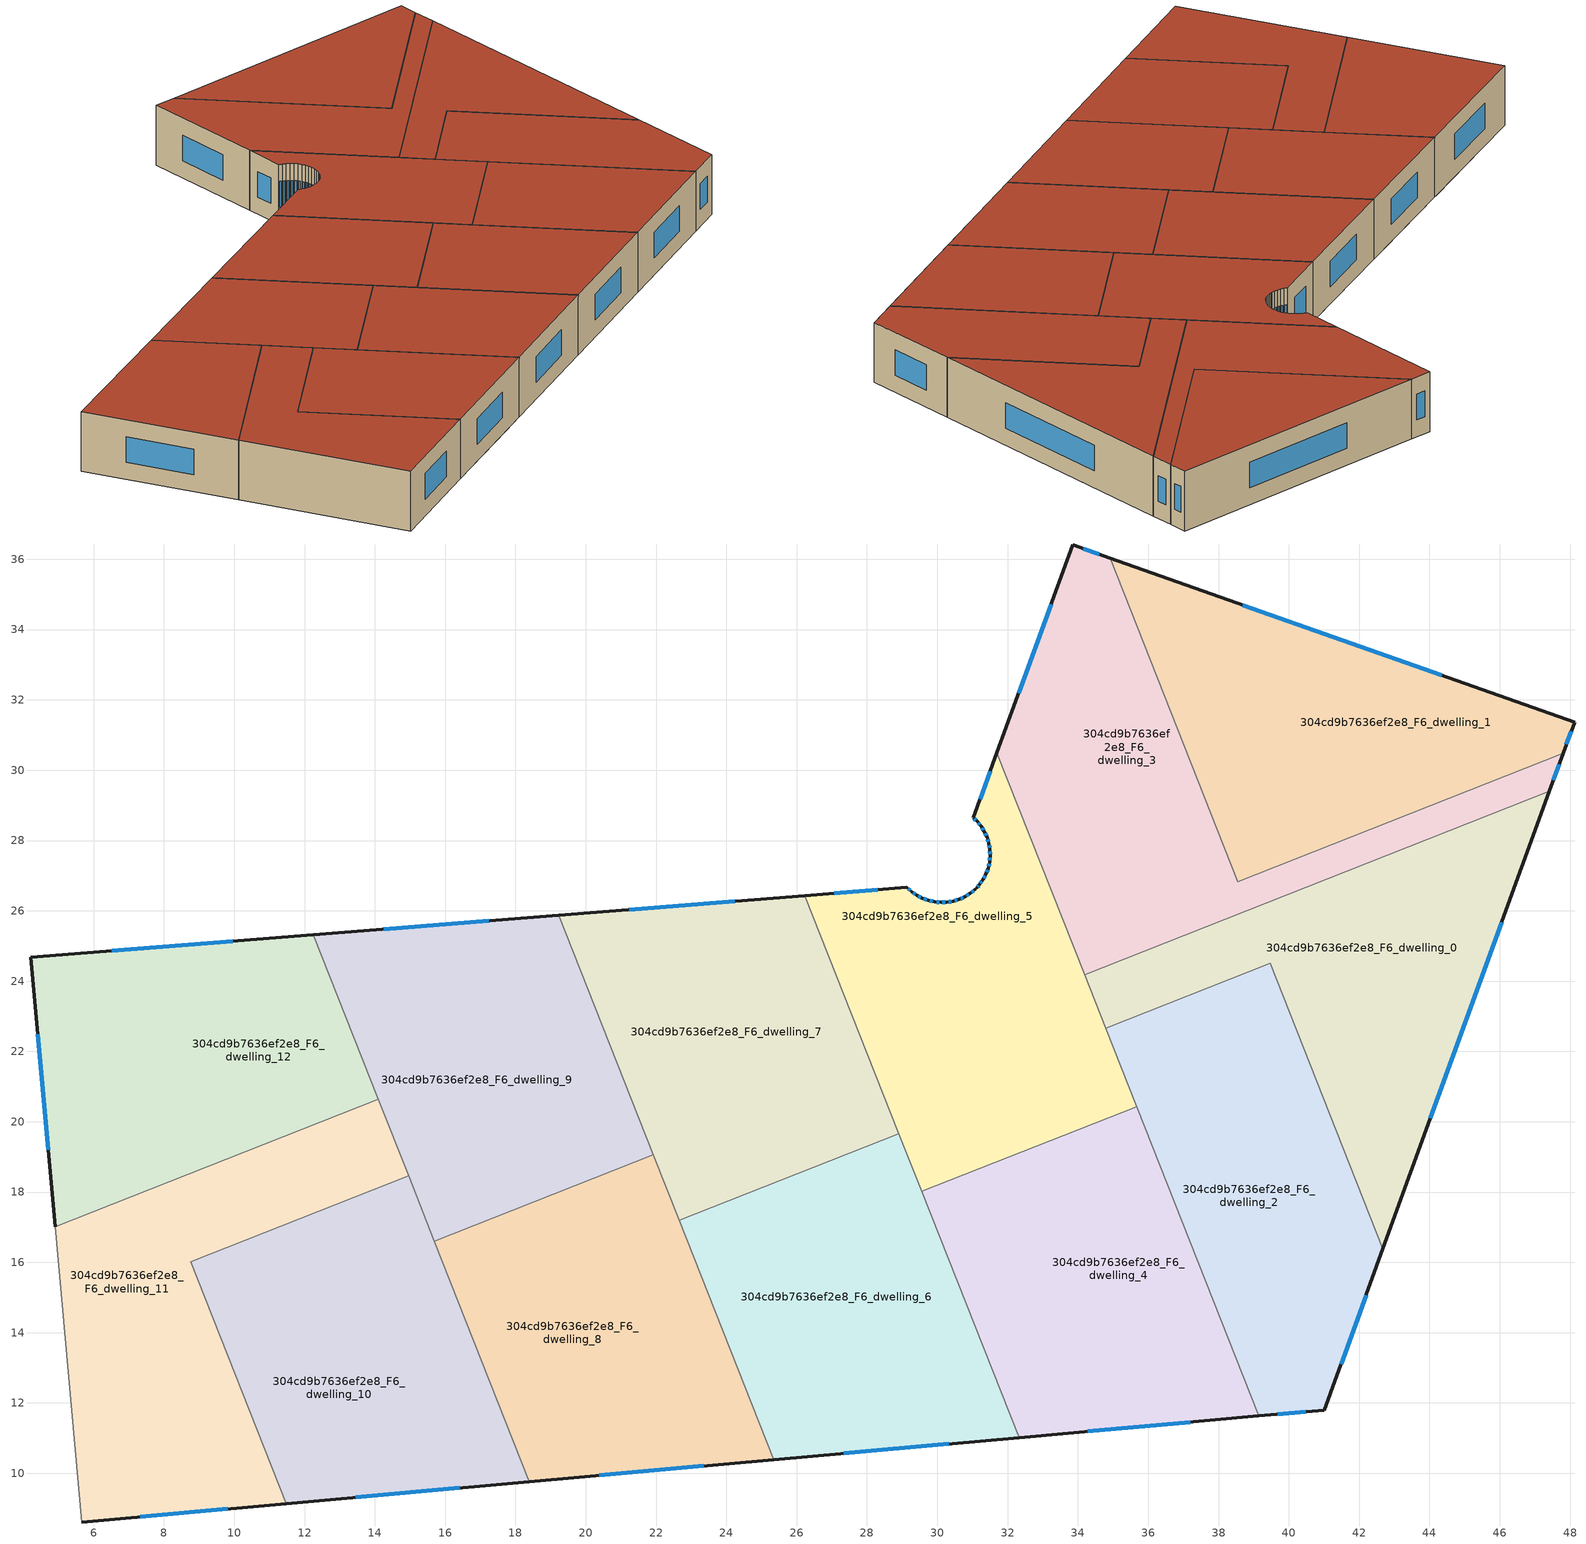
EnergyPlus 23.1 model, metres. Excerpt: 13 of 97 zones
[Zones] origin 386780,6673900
304cd9b7636ef2e8_F6_dwelling_0
 floor to 304cd9b7636ef2e8_F5_dwelling_7 (EU_floor_Construction): 47.12,28.61 42.68,16.38 39.47,24.5 38.58,24.15 38.21,25.09 z18
 floor to 304cd9b7636ef2e8_F5_dwelling_8 (EU_floor_Construction): 38.21,25.09 38.58,24.15 34.79,22.66 34.43,23.59 z18
 floor to 304cd9b7636ef2e8_F5_dwelling_1 (EU_floor_Construction): 40.42,26.64 40.65,26.05 36.25,24.32 36.02,24.9 z18
 floor to 304cd9b7636ef2e8_F5_dwelling_0 (EU_floor_Construction): 47.41,29.4 47.12,28.61 40.65,26.05 40.42,26.64 z18
 floor to 304cd9b7636ef2e8_F5_dwelling_2 (EU_floor_Construction): 36.02,24.9 36.25,24.32 34.43,23.59 34.19,24.18 z18
 wall outside (EU_wall_Construction): 42.68,16.38 47.41,29.4 z18:21
 wall to 304cd9b7636ef2e8_F6_dwelling_2 (EU_wall_Construction): 34.79,22.66 39.47,24.5 42.68,16.38 z18:21
 wall to 304cd9b7636ef2e8_F6_dwelling_3 (EU_wall_Construction): 47.41,29.4 34.19,24.18 z18:21
 wall to 304cd9b7636ef2e8_F6_dwelling_5 (EU_wall_Construction): 34.19,24.18 34.79,22.66 z18:21
 window (EU_Window_Construction): 44.03,20.1 46.06,25.68 z18.86:20.14
 roof outside (EU_roof_Construction): 42.68,16.38 47.41,29.4 34.19,24.18 34.79,22.66 39.47,24.5 z21
304cd9b7636ef2e8_F6_dwelling_1
 floor to 304cd9b7636ef2e8_F5_dwelling_0 (EU_floor_Construction): 48.13,31.37 47.8,30.48 40.11,27.44 37,35.29 z18
 floor to 304cd9b7636ef2e8_F5_dwelling_1 (EU_floor_Construction): 37,35.29 40.11,27.44 38.55,26.83 34.92,36.03 z18
 wall outside (EU_wall_Construction): 47.8,30.48 48.13,31.37 34.92,36.03 z18:21
 wall to 304cd9b7636ef2e8_F6_dwelling_3 (EU_wall_Construction): 34.92,36.03 38.55,26.83 47.8,30.48 z18:21
 window (EU_Window_Construction): 47.9,30.73 48.03,31.11 / 44.35,32.7 38.69,34.7 z18.86:20.14
 roof outside (EU_roof_Construction): 47.8,30.48 48.13,31.37 34.92,36.03 38.55,26.83 z21
304cd9b7636ef2e8_F6_dwelling_10
 floor to 304cd9b7636ef2e8_F5_dwelling_13 (EU_floor_Construction): 14.47,15.71 16.87,9.62 11.48,9.14 9.64,13.81 z18
 floor to 304cd9b7636ef2e8_F5_dwelling_5 (EU_floor_Construction): 14.76,18.39 15.64,16.18 11.07,14.37 10.2,16.59 z18
 floor to 304cd9b7636ef2e8_F5_dwelling_12 (EU_floor_Construction): 15.83,16.25 18.4,9.76 16.87,9.62 14.47,15.71 z18
 floor to 304cd9b7636ef2e8_F5_dwelling_6 (EU_floor_Construction): 10.2,16.59 11.07,14.37 9.64,13.81 8.76,16.02 z18
 floor to 304cd9b7636ef2e8_F5_dwelling_4 (EU_floor_Construction): 14.96,18.47 15.83,16.25 15.64,16.18 14.76,18.39 z18
 wall outside (EU_wall_Construction): 11.48,9.14 18.4,9.76 z18:21
 wall to 304cd9b7636ef2e8_F6_dwelling_11 (EU_wall_Construction): 14.96,18.47 8.76,16.02 11.48,9.14 z18:21
 wall to 304cd9b7636ef2e8_F6_dwelling_8 (EU_wall_Construction): 18.4,9.76 15.69,16.61 z18:21
 wall to 304cd9b7636ef2e8_F6_dwelling_9 (EU_wall_Construction): 15.69,16.61 14.96,18.47 z18:21
 window (EU_Window_Construction): 13.46,9.32 16.42,9.58 z18.86:20.14
 roof outside (EU_roof_Construction): 18.4,9.76 14.96,18.47 8.76,16.02 11.48,9.14 z21
304cd9b7636ef2e8_F6_dwelling_11
 floor to 304cd9b7636ef2e8_F5_dwelling_6 (EU_floor_Construction): 9.34,18.76 10.2,16.59 8.76,16.02 9.64,13.81 5.35,12.11 4.91,17.01 z18
 floor to 304cd9b7636ef2e8_F5_dwelling_13 (EU_floor_Construction): 9.64,13.81 11.48,9.14 5.67,8.61 5.35,12.11 z18
 floor to 304cd9b7636ef2e8_F5_dwelling_4 (EU_floor_Construction): 14.1,20.64 14.96,18.47 14.76,18.39 13.91,20.57 z18
 floor to 304cd9b7636ef2e8_F5_dwelling_5 (EU_floor_Construction): 13.91,20.57 14.76,18.39 10.2,16.59 9.34,18.76 z18
 wall outside (EU_wall_Construction): 5.67,8.61 11.48,9.14 z18:21
 wall adiabatic (EU_wall_Construction): 4.91,17.01 5.67,8.61 z18:21
 wall to 304cd9b7636ef2e8_F6_dwelling_12 (EU_wall_Construction): 14.1,20.64 4.91,17.01 z18:21
 wall to 304cd9b7636ef2e8_F6_dwelling_9 (EU_wall_Construction): 14.96,18.47 14.1,20.64 z18:21
 window (EU_Window_Construction): 7.33,8.76 9.82,8.99 z18.86:20.14
 roof outside (EU_roof_Construction): 11.48,9.14 8.76,16.02 14.96,18.47 14.1,20.64 4.91,17.01 5.67,8.61 z21
304cd9b7636ef2e8_F6_dwelling_12
 floor to 304cd9b7636ef2e8_F5_dwelling_5 (EU_floor_Construction): 12.04,25.3 13.91,20.57 9.34,18.76 6.92,24.89 z18
 floor to 304cd9b7636ef2e8_F5_dwelling_6 (EU_floor_Construction): 6.92,24.89 9.34,18.76 4.91,17.01 4.22,24.68 z18
 floor to 304cd9b7636ef2e8_F5_dwelling_4 (EU_floor_Construction): 12.25,25.32 14.1,20.64 13.91,20.57 12.04,25.3 z18
 wall outside (EU_wall_Construction): 12.25,25.32 4.22,24.68 4.91,17.01 z18:21
 wall to 304cd9b7636ef2e8_F6_dwelling_9 (EU_wall_Construction): 14.1,20.64 12.25,25.32 z18:21
 window (EU_Window_Construction): 4.42,22.49 4.71,19.2 / 9.96,25.13 6.51,24.86 z18.86:20.14
 roof outside (EU_roof_Construction): 14.1,20.64 12.25,25.32 4.22,24.68 4.91,17.01 z21
304cd9b7636ef2e8_F6_dwelling_2
 floor to 304cd9b7636ef2e8_F5_dwelling_8 (EU_floor_Construction): 38.58,24.15 42.18,15.02 41.01,11.8 39.15,11.63 34.79,22.66 z18
 floor to 304cd9b7636ef2e8_F5_dwelling_7 (EU_floor_Construction): 39.47,24.5 42.68,16.38 42.18,15.02 38.58,24.15 z18
 wall outside (EU_wall_Construction): 39.15,11.63 41.01,11.8 42.68,16.38 z18:21
 wall to 304cd9b7636ef2e8_F6_dwelling_4 (EU_wall_Construction): 35.67,20.43 39.15,11.63 z18:21
 wall to 304cd9b7636ef2e8_F6_dwelling_5 (EU_wall_Construction): 34.79,22.66 35.67,20.43 z18:21
 window (EU_Window_Construction): 39.68,11.68 40.48,11.75 / 41.49,13.11 42.2,15.07 z18.86:20.14
 roof outside (EU_roof_Construction): 41.01,11.8 42.68,16.38 39.47,24.5 34.79,22.66 39.15,11.63 z21
304cd9b7636ef2e8_F6_dwelling_3
 floor to 304cd9b7636ef2e8_F5_dwelling_1 (EU_floor_Construction): 34.92,36.03 38.55,26.83 40.11,27.44 40.42,26.64 36.02,24.9 32.71,33.28 33.85,36.41 z18
 floor to 304cd9b7636ef2e8_F5_dwelling_0 (EU_floor_Construction): 47.8,30.48 47.41,29.4 40.42,26.64 40.11,27.44 z18
 floor to 304cd9b7636ef2e8_F5_dwelling_2 (EU_floor_Construction): 32.71,33.28 36.02,24.9 34.19,24.18 31.7,30.5 z18
 wall outside (EU_wall_Construction): 34.92,36.03 33.85,36.41 31.7,30.5 / 47.41,29.4 47.8,30.48 z18:21
 wall to 304cd9b7636ef2e8_F6_dwelling_5 (EU_wall_Construction): 31.7,30.5 34.19,24.18 z18:21
 window (EU_Window_Construction): 33.24,34.72 32.31,32.19 / 34.61,36.14 34.16,36.3 / 47.52,29.71 47.69,30.17 z18.86:20.14
 roof outside (EU_roof_Construction): 47.41,29.4 47.8,30.48 38.55,26.83 34.92,36.03 33.85,36.41 31.7,30.5 34.19,24.18 z21
304cd9b7636ef2e8_F6_dwelling_4
 floor to 304cd9b7636ef2e8_F5_dwelling_9 (EU_floor_Construction): 35.62,20.41 39.08,11.63 34.68,11.23 31.67,18.85 z18
 floor adiabatic (EU_floor_Construction): 35.67,20.43 39.15,11.63 39.08,11.63 35.62,20.41 z18; 31.67,18.85 34.68,11.23 32.32,11.02 29.56,18.02 z18
 wall outside (EU_wall_Construction): 32.33,11.02 39.15,11.63 z18:21
 wall to 304cd9b7636ef2e8_F6_dwelling_5 (EU_wall_Construction): 35.67,20.43 29.56,18.02 z18:21
 wall to 304cd9b7636ef2e8_F6_dwelling_6 (EU_wall_Construction): 29.56,18.02 32.33,11.02 z18:21
 window (EU_Window_Construction): 34.28,11.19 37.2,11.46 z18.86:20.14
 roof outside (EU_roof_Construction): 39.15,11.63 35.67,20.43 29.56,18.02 32.33,11.02 z21
304cd9b7636ef2e8_F6_dwelling_5
 floor to 304cd9b7636ef2e8_F5_dwelling_2 (EU_floor_Construction): 31.7,30.5 34.43,23.59 28.31,21.18 26.24,26.43 29.14,26.67 29.27,26.54 29.41,26.44 29.57,26.36 29.74,26.29 29.91,26.25 30.09,26.24 30.27,26.24 30.45,26.27 30.62,26.33 30.78,26.4 30.93,26.5 31.07,26.61 31.12,26.66 31.2,26.74 31.3,26.88 31.38,27.04 31.45,27.21 31.49,27.39 31.5,27.56 31.5,27.74 31.47,27.92 31.41,28.09 31.34,28.25 31.25,28.41 31.13,28.54 31.02,28.65 z18
 floor to 304cd9b7636ef2e8_F5_dwelling_9 (EU_floor_Construction): 34.37,23.57 35.62,20.41 31.67,18.85 30.42,22.01 z18
 floor adiabatic (EU_floor_Construction): 30.42,22.01 31.67,18.85 29.56,18.02 28.31,21.18 z18
 floor to 304cd9b7636ef2e8_F5_dwelling_8 (EU_floor_Construction): 34.43,23.59 35.67,20.43 35.62,20.41 34.37,23.57 z18
 wall outside (EU_wall_Construction): 31.7,30.5 31.02,28.65 31.13,28.54 31.25,28.41 31.34,28.25 31.41,28.09 31.47,27.92 31.5,27.74 31.5,27.56 31.49,27.39 31.45,27.21 31.38,27.04 31.3,26.88 31.2,26.74 31.12,26.66 31.07,26.61 30.93,26.5 30.78,26.4 30.62,26.33 30.45,26.27 30.27,26.24 30.09,26.24 29.95,26.25 29.91,26.25 29.74,26.29 29.57,26.36 29.41,26.44 29.27,26.54 29.14,26.67 26.24,26.43 z18:21
 wall to 304cd9b7636ef2e8_F6_dwelling_7 (EU_wall_Construction): 26.24,26.43 28.91,19.66 z18:21
 wall to 304cd9b7636ef2e8_F6_dwelling_6 (EU_wall_Construction): 28.91,19.66 29.56,18.02 z18:21
 window (EU_Window_Construction): 30.74,26.38 30.67,26.35 / 30.89,26.47 30.83,26.43 / 31.03,26.58 30.97,26.53 / 31.18,26.72 31.15,26.68 / 31.27,26.84 31.22,26.78 / 31.36,27 31.32,26.93 / 31.43,27.16 31.4,27.09 / 31.47,27.34 31.46,27.26 / 31.5,27.51 31.49,27.44 / 31.5,27.69 31.5,27.62 / 31.48,27.87 31.49,27.79 / 31.43,28.04 31.45,27.97 / 31.36,28.21 31.39,28.14 / 31.27,28.36 31.31,28.3 / 31.16,28.5 31.21,28.45 / 31.05,28.62 31.1,28.57 / 31.5,29.97 31.22,29.18 / 28.31,26.6 27.07,26.5 / 29.23,26.58 29.18,26.63 / 29.37,26.47 29.31,26.52 / 29.53,26.38 29.46,26.42 / 29.69,26.31 29.62,26.34 / 29.87,26.27 29.79,26.28 / 30.05,26.24 29.99,26.25 / 30.22,26.24 30.14,26.24 / 30.4,26.26 30.32,26.25 / 30.57,26.31 30.5,26.29 z18.86:20.14
 roof outside (EU_roof_Construction): 35.67,20.43 31.7,30.5 31.02,28.65 31.13,28.54 31.25,28.41 31.34,28.25 31.41,28.09 31.47,27.92 31.5,27.74 31.5,27.56 31.49,27.39 31.45,27.21 31.38,27.04 31.3,26.88 31.2,26.74 31.12,26.66 31.07,26.61 30.93,26.5 30.78,26.4 30.62,26.33 30.45,26.27 30.27,26.24 30.09,26.24 29.95,26.25 29.91,26.25 29.74,26.29 29.57,26.36 29.41,26.44 29.27,26.54 29.14,26.67 26.24,26.43 29.56,18.02 z21
304cd9b7636ef2e8_F6_dwelling_6
 floor adiabatic (EU_floor_Construction): 28.91,19.66 32.33,11.02 25.34,10.39 22.66,17.19 z18
 wall outside (EU_wall_Construction): 25.34,10.39 32.33,11.02 z18:21
 wall to 304cd9b7636ef2e8_F6_dwelling_7 (EU_wall_Construction): 28.91,19.66 22.66,17.19 z18:21
 wall to 304cd9b7636ef2e8_F6_dwelling_8 (EU_wall_Construction): 22.66,17.19 25.34,10.39 z18:21
 window (EU_Window_Construction): 27.34,10.57 30.33,10.84 z18.86:20.14
 roof outside (EU_roof_Construction): 32.33,11.02 28.91,19.66 22.66,17.19 25.34,10.39 z21
304cd9b7636ef2e8_F6_dwelling_7
 floor to 304cd9b7636ef2e8_F5_dwelling_3 (EU_floor_Construction): 25.94,26.41 28.05,21.08 28.31,21.18 22.06,18.71 19.23,25.88 z18
 floor to 304cd9b7636ef2e8_F5_dwelling_2 (EU_floor_Construction): 26.24,26.43 28.31,21.18 28.05,21.08 25.94,26.41 z18
 floor to 304cd9b7636ef2e8_F5_dwelling_10 (EU_floor_Construction): 28.31,21.18 28.91,19.66 26.59,18.75 25.99,20.26 z18
 floor adiabatic (EU_floor_Construction): 25.99,20.26 26.59,18.75 22.66,17.19 22.06,18.71 z18
 wall outside (EU_wall_Construction): 26.24,26.43 19.23,25.88 z18:21
 wall to 304cd9b7636ef2e8_F6_dwelling_9 (EU_wall_Construction): 19.23,25.88 21.92,19.06 z18:21
 wall to 304cd9b7636ef2e8_F6_dwelling_8 (EU_wall_Construction): 21.92,19.06 22.66,17.19 z18:21
 window (EU_Window_Construction): 24.23,26.27 21.23,26.03 z18.86:20.14
 roof outside (EU_roof_Construction): 28.91,19.66 26.24,26.43 19.23,25.88 22.66,17.19 z21
304cd9b7636ef2e8_F6_dwelling_8
 floor to 304cd9b7636ef2e8_F5_dwelling_11 (EU_floor_Construction): 22.06,18.71 25.34,10.39 24,10.27 20.85,18.23 z18
 floor to 304cd9b7636ef2e8_F5_dwelling_12 (EU_floor_Construction): 20.85,18.23 24,10.27 18.4,9.76 15.83,16.25 z18
 floor to 304cd9b7636ef2e8_F5_dwelling_3 (EU_floor_Construction): 21.92,19.06 22.06,18.71 21.04,18.31 20.9,18.66 z18
 floor to 304cd9b7636ef2e8_F5_dwelling_4 (EU_floor_Construction): 20.9,18.66 21.04,18.31 15.83,16.25 15.69,16.61 z18
 wall outside (EU_wall_Construction): 18.4,9.76 25.34,10.39 z18:21
 wall to 304cd9b7636ef2e8_F6_dwelling_9 (EU_wall_Construction): 21.92,19.06 15.69,16.61 z18:21
 window (EU_Window_Construction): 20.38,9.94 23.36,10.21 z18.86:20.14
 roof outside (EU_roof_Construction): 25.34,10.39 21.92,19.06 15.69,16.61 18.4,9.76 z21
304cd9b7636ef2e8_F6_dwelling_9
 floor to 304cd9b7636ef2e8_F5_dwelling_4 (EU_floor_Construction): 18.09,25.78 20.9,18.66 15.69,16.61 12.25,25.32 z18
 floor to 304cd9b7636ef2e8_F5_dwelling_3 (EU_floor_Construction): 19.23,25.88 21.92,19.06 20.9,18.66 18.09,25.78 z18
 wall outside (EU_wall_Construction): 19.23,25.88 12.25,25.32 z18:21
 window (EU_Window_Construction): 17.24,25.72 14.25,25.48 z18.86:20.14
 roof outside (EU_roof_Construction): 21.92,19.06 19.23,25.88 12.25,25.32 15.69,16.61 z21
[Building]
EU S2 Campaign: North Axis=0; Terrain=City; Solar Distribution=FullExterior
[Site:Location]
Helsinki-Vantaa.AP: Latitude=60.317; Longitude=24.963; Time Zone=2; Elevation=54.6
[SizingPeriod:WeatherFileDays]
AnnualSizingPeriod: Begin Month=1; Begin Day of Month=1; End Month=12; End Day of Month=31; Day of Week for Start Day=Monday; Use Weather File Daylight Saving Period=No; Use Weather File Rain and Snow Indicators=No
[MATERIAL]
EU_InternalMass_Material: Roughness=MediumRough; Thickness=0.1; Conductivity=1; Density=1800; Specific Heat=900; Thermal Absorptance=0.9; Solar Absorptance=0.7; Visible Absorptance=0.7
[MATERIAL:NOMASS] Roughness=MediumRough; Thermal Absorptance=0.9; Solar Absorptance=0.7; Visible Absorptance=0.7
Name | Thermal Resistance
EU_wall_NoMass | 1.10183
EU_roof_NoMass; EU_floor_NoMass | 1.70606
[WINDOWMATERIAL:SIMPLEGLAZINGSYSTEM]
EU_Window_SimpleGlazing: UFactor=3.11035; Solar Heat Gain Coefficient=0.8; Visible Transmittance=0.8
[CONSTRUCTION]
EU_wall_Construction: EU_wall_NoMass
EU_roof_Construction: EU_roof_NoMass
EU_floor_Construction: EU_floor_NoMass
EU_Window_Construction: EU_Window_SimpleGlazing
EU_InternalMass_Construction: EU_InternalMass_Material
[ZONE] Type=1; Multiplier=1; Ceiling Height=autocalculate; Floor Area=autocalculate; Part of Total Floor Area=Yes
Name | Volume
304cd9b7636ef2e8_F6_dwelling_0 | 167.569
304cd9b7636ef2e8_F6_dwelling_1 | 167.542
304cd9b7636ef2e8_F6_dwelling_10 | 167.524
304cd9b7636ef2e8_F6_dwelling_11 | 167.546
304cd9b7636ef2e8_F6_dwelling_12 | 167.564
304cd9b7636ef2e8_F6_dwelling_2; 304cd9b7636ef2e8_F6_dwelling_6 | 167.544
304cd9b7636ef2e8_F6_dwelling_3 | 167.549
304cd9b7636ef2e8_F6_dwelling_4 | 167.531
304cd9b7636ef2e8_F6_dwelling_5; 304cd9b7636ef2e8_F6_dwelling_7 | 167.534
304cd9b7636ef2e8_F6_dwelling_8 | 167.53
304cd9b7636ef2e8_F6_dwelling_9 | 167.539
[INTERNALMASS] Construction=EU_InternalMass_Construction
Name | Zone or ZoneList | Surface Area
304cd9b7636ef2e8_F6_dwelling_0_EU_InternalMass | 304cd9b7636ef2e8_F6_dwelling_0 | 55.8571
304cd9b7636ef2e8_F6_dwelling_1_EU_InternalMass | 304cd9b7636ef2e8_F6_dwelling_1 | 55.8509
304cd9b7636ef2e8_F6_dwelling_2_EU_InternalMass | 304cd9b7636ef2e8_F6_dwelling_2 | 55.8475
304cd9b7636ef2e8_F6_dwelling_3_EU_InternalMass | 304cd9b7636ef2e8_F6_dwelling_3 | 55.85
304cd9b7636ef2e8_F6_dwelling_4_EU_InternalMass | 304cd9b7636ef2e8_F6_dwelling_4 | 55.8453
304cd9b7636ef2e8_F6_dwelling_5_EU_InternalMass | 304cd9b7636ef2e8_F6_dwelling_5 | 55.8447
304cd9b7636ef2e8_F6_dwelling_6_EU_InternalMass | 304cd9b7636ef2e8_F6_dwelling_6 | 55.8483
304cd9b7636ef2e8_F6_dwelling_7_EU_InternalMass | 304cd9b7636ef2e8_F6_dwelling_7 | 55.8456
304cd9b7636ef2e8_F6_dwelling_8_EU_InternalMass | 304cd9b7636ef2e8_F6_dwelling_8 | 55.842
304cd9b7636ef2e8_F6_dwelling_9_EU_InternalMass | 304cd9b7636ef2e8_F6_dwelling_9 | 55.8459
304cd9b7636ef2e8_F6_dwelling_10_EU_InternalMass | 304cd9b7636ef2e8_F6_dwelling_10 | 55.8417
304cd9b7636ef2e8_F6_dwelling_11_EU_InternalMass | 304cd9b7636ef2e8_F6_dwelling_11 | 55.8484
304cd9b7636ef2e8_F6_dwelling_12_EU_InternalMass | 304cd9b7636ef2e8_F6_dwelling_12 | 55.8537
[OTHEREQUIPMENT] Fuel Type=Electricity; Design Level Calculation Method=Watts/Area; Power per Zone Floor Area=1; Fraction Latent=0; Fraction Radiant=0; Fraction Lost=0; Carbon Dioxide Generation Rate=0; EndUse Subcategory=EU_Step8_InternalGains
Name | Zone or ZoneList or Space or SpaceList | Schedule
EU_Step8_InternalGain_304cd9b7636ef2e8_F6_dwelling_0_f000 | 304cd9b7636ef2e8_F6_dwelling_0 | EU_Step8_GainSchedule_304cd9b7636ef2e8_F6_dwelling_0_f000
EU_Step8_InternalGain_304cd9b7636ef2e8_F6_dwelling_1_f000 | 304cd9b7636ef2e8_F6_dwelling_1 | EU_Step8_GainSchedule_304cd9b7636ef2e8_F6_dwelling_1_f000
EU_Step8_InternalGain_304cd9b7636ef2e8_F6_dwelling_2_f000 | 304cd9b7636ef2e8_F6_dwelling_2 | EU_Step8_GainSchedule_304cd9b7636ef2e8_F6_dwelling_2_f000
EU_Step8_InternalGain_304cd9b7636ef2e8_F6_dwelling_3_f000 | 304cd9b7636ef2e8_F6_dwelling_3 | EU_Step8_GainSchedule_304cd9b7636ef2e8_F6_dwelling_3_f000
EU_Step8_InternalGain_304cd9b7636ef2e8_F6_dwelling_4_f000 | 304cd9b7636ef2e8_F6_dwelling_4 | EU_Step8_GainSchedule_304cd9b7636ef2e8_F6_dwelling_4_f000
EU_Step8_InternalGain_304cd9b7636ef2e8_F6_dwelling_5_f000 | 304cd9b7636ef2e8_F6_dwelling_5 | EU_Step8_GainSchedule_304cd9b7636ef2e8_F6_dwelling_5_f000
EU_Step8_InternalGain_304cd9b7636ef2e8_F6_dwelling_6_f000 | 304cd9b7636ef2e8_F6_dwelling_6 | EU_Step8_GainSchedule_304cd9b7636ef2e8_F6_dwelling_6_f000
EU_Step8_InternalGain_304cd9b7636ef2e8_F6_dwelling_7_f000 | 304cd9b7636ef2e8_F6_dwelling_7 | EU_Step8_GainSchedule_304cd9b7636ef2e8_F6_dwelling_7_f000
EU_Step8_InternalGain_304cd9b7636ef2e8_F6_dwelling_8_f000 | 304cd9b7636ef2e8_F6_dwelling_8 | EU_Step8_GainSchedule_304cd9b7636ef2e8_F6_dwelling_8_f000
EU_Step8_InternalGain_304cd9b7636ef2e8_F6_dwelling_9_f000 | 304cd9b7636ef2e8_F6_dwelling_9 | EU_Step8_GainSchedule_304cd9b7636ef2e8_F6_dwelling_9_f000
EU_Step8_InternalGain_304cd9b7636ef2e8_F6_dwelling_10_f000 | 304cd9b7636ef2e8_F6_dwelling_10 | EU_Step8_GainSchedule_304cd9b7636ef2e8_F6_dwelling_10_f000
EU_Step8_InternalGain_304cd9b7636ef2e8_F6_dwelling_11_f000 | 304cd9b7636ef2e8_F6_dwelling_11 | EU_Step8_GainSchedule_304cd9b7636ef2e8_F6_dwelling_11_f000
EU_Step8_InternalGain_304cd9b7636ef2e8_F6_dwelling_12_f000 | 304cd9b7636ef2e8_F6_dwelling_12 | EU_Step8_GainSchedule_304cd9b7636ef2e8_F6_dwelling_12_f000
[ZONEVENTILATION:DESIGNFLOWRATE] Schedule=EU_AlwaysOn; Design Flow Rate Calculation Method=AirChanges/Hour; Air Changes per Hour=0.756316; Ventilation Type=Natural; Fan Pressure Rise=0; Fan Total Efficiency=1; Constant Term Coefficient=1; Temperature Term Coefficient=0; Velocity Term Coefficient=0; Velocity Squared Term Coefficient=0; Minimum Indoor Temperature=-100; Maximum Indoor Temperature=100; Delta Temperature=-100; Minimum Outdoor Temperature=-100; Maximum Outdoor Temperature=100; Maximum Wind Speed=40
Name | Zone or ZoneList or Space or SpaceList
EU_ConstantAir_304cd9b7636ef2e8_F6_dwelling_0 | 304cd9b7636ef2e8_F6_dwelling_0
EU_ConstantAir_304cd9b7636ef2e8_F6_dwelling_1 | 304cd9b7636ef2e8_F6_dwelling_1
EU_ConstantAir_304cd9b7636ef2e8_F6_dwelling_2 | 304cd9b7636ef2e8_F6_dwelling_2
EU_ConstantAir_304cd9b7636ef2e8_F6_dwelling_3 | 304cd9b7636ef2e8_F6_dwelling_3
EU_ConstantAir_304cd9b7636ef2e8_F6_dwelling_4 | 304cd9b7636ef2e8_F6_dwelling_4
EU_ConstantAir_304cd9b7636ef2e8_F6_dwelling_5 | 304cd9b7636ef2e8_F6_dwelling_5
EU_ConstantAir_304cd9b7636ef2e8_F6_dwelling_6 | 304cd9b7636ef2e8_F6_dwelling_6
EU_ConstantAir_304cd9b7636ef2e8_F6_dwelling_7 | 304cd9b7636ef2e8_F6_dwelling_7
EU_ConstantAir_304cd9b7636ef2e8_F6_dwelling_8 | 304cd9b7636ef2e8_F6_dwelling_8
EU_ConstantAir_304cd9b7636ef2e8_F6_dwelling_9 | 304cd9b7636ef2e8_F6_dwelling_9
EU_ConstantAir_304cd9b7636ef2e8_F6_dwelling_10 | 304cd9b7636ef2e8_F6_dwelling_10
EU_ConstantAir_304cd9b7636ef2e8_F6_dwelling_11 | 304cd9b7636ef2e8_F6_dwelling_11
EU_ConstantAir_304cd9b7636ef2e8_F6_dwelling_12 | 304cd9b7636ef2e8_F6_dwelling_12
[HVACTEMPLATE:THERMOSTAT] Constant Heating Setpoint=20; Constant Cooling Setpoint=50
EU_HeatOnly_304cd9b7636ef2e8_F5_dwelling_6; EU_HeatOnly_304cd9b7636ef2e8_F5_dwelling_7; EU_HeatOnly_304cd9b7636ef2e8_F5_dwelling_8; EU_HeatOnly_304cd9b7636ef2e8_F5_dwelling_9; EU_HeatOnly_304cd9b7636ef2e8_F5_dwelling_10; EU_HeatOnly_304cd9b7636ef2e8_F5_dwelling_11; EU_HeatOnly_304cd9b7636ef2e8_F5_dwelling_12; EU_HeatOnly_304cd9b7636ef2e8_F5_dwelling_13; EU_HeatOnly_304cd9b7636ef2e8_F6_dwelling_0; EU_HeatOnly_304cd9b7636ef2e8_F6_dwelling_1; EU_HeatOnly_304cd9b7636ef2e8_F6_dwelling_2; EU_HeatOnly_304cd9b7636ef2e8_F6_dwelling_3; EU_HeatOnly_304cd9b7636ef2e8_F6_dwelling_4; EU_HeatOnly_304cd9b7636ef2e8_F6_dwelling_5; EU_HeatOnly_304cd9b7636ef2e8_F6_dwelling_6; EU_HeatOnly_304cd9b7636ef2e8_F6_dwelling_7; EU_HeatOnly_304cd9b7636ef2e8_F6_dwelling_8; EU_HeatOnly_304cd9b7636ef2e8_F6_dwelling_9; EU_HeatOnly_304cd9b7636ef2e8_F6_dwelling_10; EU_HeatOnly_304cd9b7636ef2e8_F6_dwelling_11; EU_HeatOnly_304cd9b7636ef2e8_F6_dwelling_12
[HVACTEMPLATE:ZONE:IDEALLOADSAIRSYSTEM] System Availability Schedule=EU_AlwaysOn; Maximum Heating Supply Air Temperature=50; Minimum Cooling Supply Air Temperature=13; Maximum Heating Supply Air Humidity Ratio=0.0156; Minimum Cooling Supply Air Humidity Ratio=0.0077; Heating Limit=NoLimit; Cooling Limit=NoLimit; Heating Availability Schedule=EU_AlwaysOn; Cooling Availability Schedule=EU_CoolingOff; Dehumidification Control Type=ConstantSensibleHeatRatio; Cooling Sensible Heat Ratio=0.7; Dehumidification Setpoint=60; Humidification Control Type=None; Humidification Setpoint=30; Outdoor Air Method=None; Outdoor Air Flow Rate per Person=0.00944; Outdoor Air Flow Rate per Zone Floor Area=0; Outdoor Air Flow Rate per Zone=0; Demand Controlled Ventilation Type=None; Outdoor Air Economizer Type=NoEconomizer; Heat Recovery Type=None; Sensible Heat Recovery Effectiveness=0.7; Latent Heat Recovery Effectiveness=0.65
Name | Template Thermostat
304cd9b7636ef2e8_F6_dwelling_0 | EU_HeatOnly_304cd9b7636ef2e8_F6_dwelling_0
304cd9b7636ef2e8_F6_dwelling_1 | EU_HeatOnly_304cd9b7636ef2e8_F6_dwelling_1
304cd9b7636ef2e8_F6_dwelling_2 | EU_HeatOnly_304cd9b7636ef2e8_F6_dwelling_2
304cd9b7636ef2e8_F6_dwelling_3 | EU_HeatOnly_304cd9b7636ef2e8_F6_dwelling_3
304cd9b7636ef2e8_F6_dwelling_4 | EU_HeatOnly_304cd9b7636ef2e8_F6_dwelling_4
304cd9b7636ef2e8_F6_dwelling_5 | EU_HeatOnly_304cd9b7636ef2e8_F6_dwelling_5
304cd9b7636ef2e8_F6_dwelling_6 | EU_HeatOnly_304cd9b7636ef2e8_F6_dwelling_6
304cd9b7636ef2e8_F6_dwelling_7 | EU_HeatOnly_304cd9b7636ef2e8_F6_dwelling_7
304cd9b7636ef2e8_F6_dwelling_8 | EU_HeatOnly_304cd9b7636ef2e8_F6_dwelling_8
304cd9b7636ef2e8_F6_dwelling_9 | EU_HeatOnly_304cd9b7636ef2e8_F6_dwelling_9
304cd9b7636ef2e8_F6_dwelling_10 | EU_HeatOnly_304cd9b7636ef2e8_F6_dwelling_10
304cd9b7636ef2e8_F6_dwelling_11 | EU_HeatOnly_304cd9b7636ef2e8_F6_dwelling_11
304cd9b7636ef2e8_F6_dwelling_12 | EU_HeatOnly_304cd9b7636ef2e8_F6_dwelling_12
[SIZING:ZONE] Zone Cooling Design Supply Air Temperature Input Method=SupplyAirTemperature; Zone Cooling Design Supply Air Temperature=13; Zone Heating Design Supply Air Temperature Input Method=SupplyAirTemperature; Zone Heating Design Supply Air Temperature=50; Zone Cooling Design Supply Air Humidity Ratio=0.008; Zone Heating Design Supply Air Humidity Ratio=0.008; Cooling Design Air Flow Method=DesignDay; Cooling Design Air Flow Rate=0; Cooling Minimum Air Flow per Zone Floor Area=0.000762; Cooling Minimum Air Flow=0; Cooling Minimum Air Flow Fraction=0.2; Heating Design Air Flow Method=DesignDay; Heating Design Air Flow Rate=0; Heating Maximum Air Flow per Zone Floor Area=0.002032; Heating Maximum Air Flow=0.141576; Heating Maximum Air Flow Fraction=0.3; Account for Dedicated Outdoor Air System=No; Dedicated Outdoor Air System Control Strategy=NeutralSupplyAir; Dedicated Outdoor Air Low Setpoint Temperature for Design=autosize; Dedicated Outdoor Air High Setpoint Temperature for Design=autosize; Zone Load Sizing Method=Sensible Load Only No Latent Load; Zone Latent Cooling Design Supply Air Humidity Ratio Input Method=HumidityRatioDifference; Zone Cooling Design Supply Air Humidity Ratio Difference=0.005; Zone Latent Heating Design Supply Air Humidity Ratio Input Method=HumidityRatioDifference; Zone Humidification Design Supply Air Humidity Ratio Difference=0.005
304cd9b7636ef2e8_F6_dwelling_0; 304cd9b7636ef2e8_F6_dwelling_1; 304cd9b7636ef2e8_F6_dwelling_2; 304cd9b7636ef2e8_F6_dwelling_3; 304cd9b7636ef2e8_F6_dwelling_4; 304cd9b7636ef2e8_F6_dwelling_5; 304cd9b7636ef2e8_F6_dwelling_6; 304cd9b7636ef2e8_F6_dwelling_7; 304cd9b7636ef2e8_F6_dwelling_8; 304cd9b7636ef2e8_F6_dwelling_9; 304cd9b7636ef2e8_F6_dwelling_10; 304cd9b7636ef2e8_F6_dwelling_11; 304cd9b7636ef2e8_F6_dwelling_12
[SCHEDULE:CONSTANT]
Name | Hourly Value
EU_AlwaysOn | 1
EU_CoolingOff | 0
[SCHEDULE:FILE] Column Number=1; Rows to Skip at Top=0; Number of Hours of Data=8760; Column Separator=Comma; Interpolate to Timestep=No; Minutes per Item=60; Adjust Schedule for Daylight Savings=Yes
Name | File
EU_Step8_GainSchedule_304cd9b7636ef2e8_F6_dwelling_0_f000 | ../../schedules/304cd9b7636ef2e8/304cd9b7636ef2e8_F6_dwelling_0_f000_gain.csv
EU_Step8_GainSchedule_304cd9b7636ef2e8_F6_dwelling_1_f000 | ../../schedules/304cd9b7636ef2e8/304cd9b7636ef2e8_F6_dwelling_1_f000_gain.csv
EU_Step8_GainSchedule_304cd9b7636ef2e8_F6_dwelling_2_f000 | ../../schedules/304cd9b7636ef2e8/304cd9b7636ef2e8_F6_dwelling_2_f000_gain.csv
EU_Step8_GainSchedule_304cd9b7636ef2e8_F6_dwelling_3_f000 | ../../schedules/304cd9b7636ef2e8/304cd9b7636ef2e8_F6_dwelling_3_f000_gain.csv
EU_Step8_GainSchedule_304cd9b7636ef2e8_F6_dwelling_4_f000 | ../../schedules/304cd9b7636ef2e8/304cd9b7636ef2e8_F6_dwelling_4_f000_gain.csv
EU_Step8_GainSchedule_304cd9b7636ef2e8_F6_dwelling_5_f000 | ../../schedules/304cd9b7636ef2e8/304cd9b7636ef2e8_F6_dwelling_5_f000_gain.csv
EU_Step8_GainSchedule_304cd9b7636ef2e8_F6_dwelling_6_f000 | ../../schedules/304cd9b7636ef2e8/304cd9b7636ef2e8_F6_dwelling_6_f000_gain.csv
EU_Step8_GainSchedule_304cd9b7636ef2e8_F6_dwelling_7_f000 | ../../schedules/304cd9b7636ef2e8/304cd9b7636ef2e8_F6_dwelling_7_f000_gain.csv
EU_Step8_GainSchedule_304cd9b7636ef2e8_F6_dwelling_8_f000 | ../../schedules/304cd9b7636ef2e8/304cd9b7636ef2e8_F6_dwelling_8_f000_gain.csv
EU_Step8_GainSchedule_304cd9b7636ef2e8_F6_dwelling_9_f000 | ../../schedules/304cd9b7636ef2e8/304cd9b7636ef2e8_F6_dwelling_9_f000_gain.csv
EU_Step8_GainSchedule_304cd9b7636ef2e8_F6_dwelling_10_f000 | ../../schedules/304cd9b7636ef2e8/304cd9b7636ef2e8_F6_dwelling_10_f000_gain.csv
EU_Step8_GainSchedule_304cd9b7636ef2e8_F6_dwelling_11_f000 | ../../schedules/304cd9b7636ef2e8/304cd9b7636ef2e8_F6_dwelling_11_f000_gain.csv
EU_Step8_GainSchedule_304cd9b7636ef2e8_F6_dwelling_12_f000 | ../../schedules/304cd9b7636ef2e8/304cd9b7636ef2e8_F6_dwelling_12_f000_gain.csv
